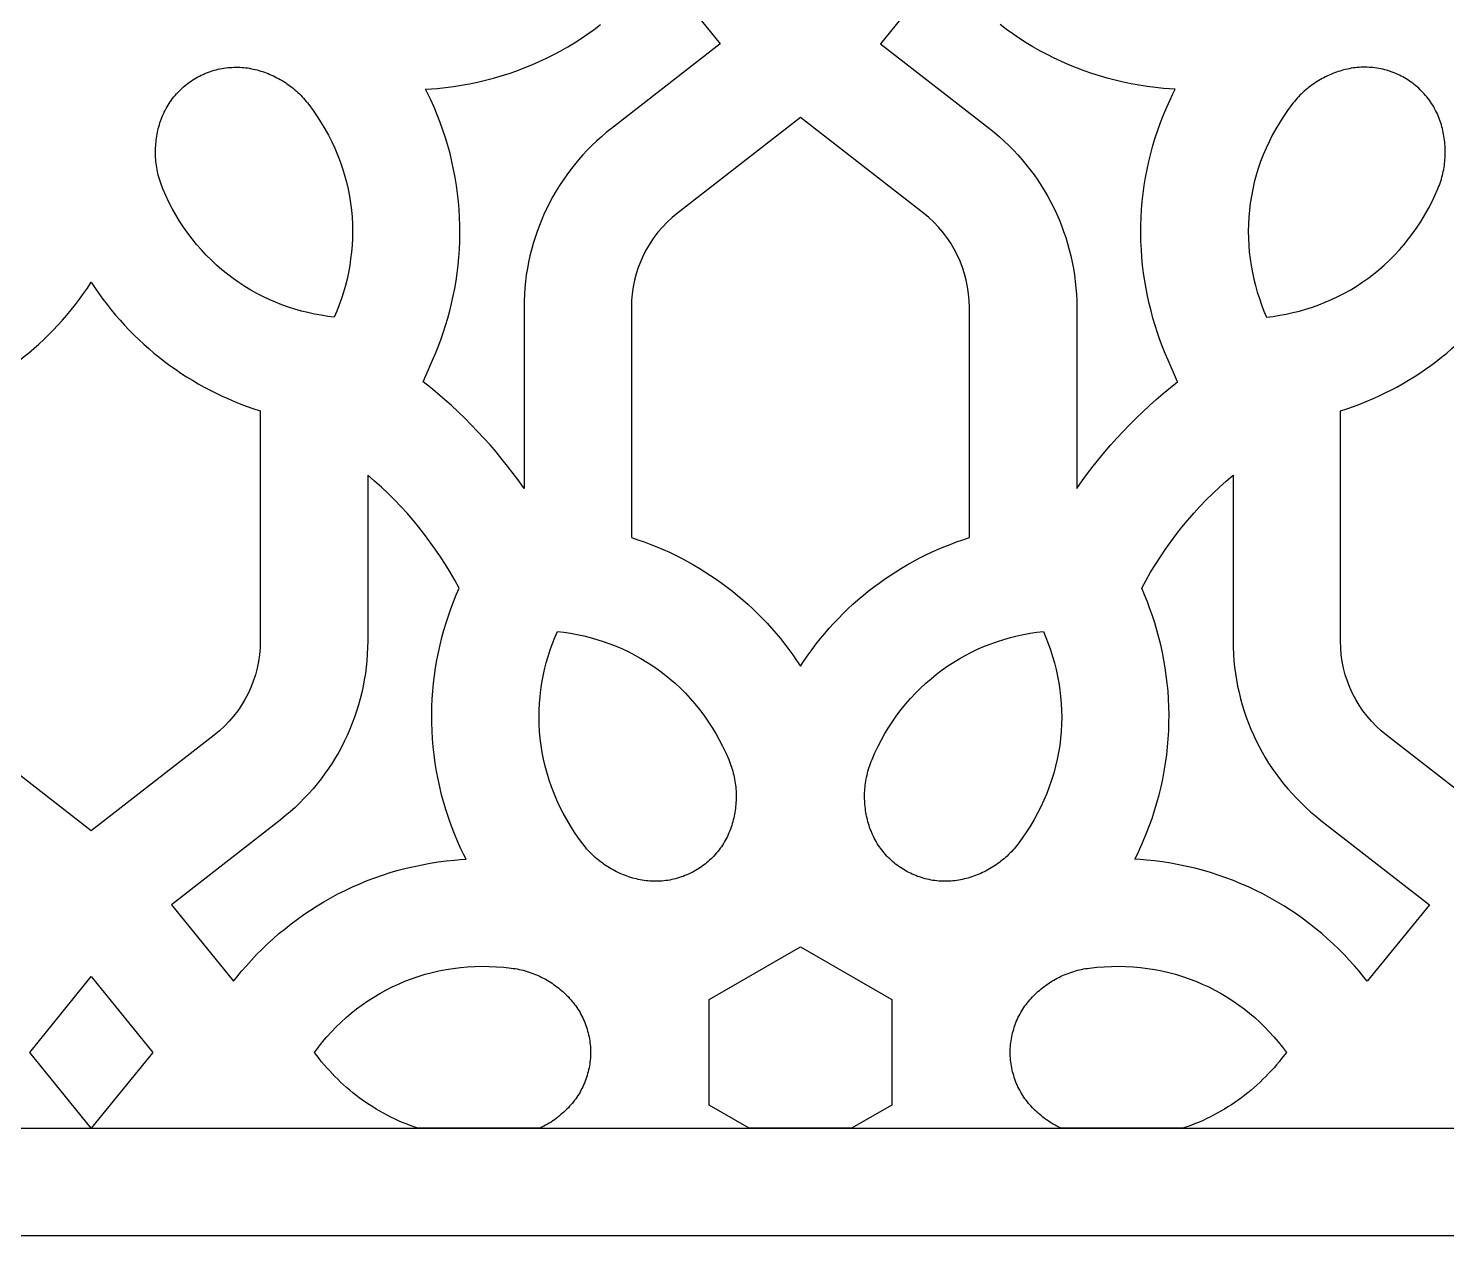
# Model space of a CAD drawing. Extents: x 14322 to 28868, y 1949 to 5319.
# Drawn here: x 17947 to 19731, y 1949 to 3468 of the extents above; entities that cross this region are included whole.
import ezdxf

# ---------------------------------------------------------------- set-up
doc = ezdxf.new("R2010")
doc.units = 0
doc.layers.add('LAYER_01', color=1, linetype='CONTINUOUS')

msp = doc.modelspace()

# ---------------------------------------------------------------- linework, layer by layer
at = {"layer": 'LAYER_01'}
for points in [[(14321.9, 1949.2), (28868, 1949.2), (28868, 5318.8), (14321.9, 5318.8)], [(14457.1, 2084.4), (28732.8, 2084.4), (28732.8, 5183.7), (14457.1, 5183.7)], [(18158, 3405.4), (18160.1, 3406.6), (18162.3, 3407.7), (18164.4, 3408.8), (18166.7, 3409.9), (18168.9, 3410.9), (18171.2, 3411.8), (18173.5, 3412.7), (18175.9, 3413.5), (18178.2, 3414.3), (18180.6, 3415), (18183, 3415.7), (18185.5, 3416.3), (18187.9, 3416.8), (18190.4, 3417.3), (18192.8, 3417.7), (18195.3, 3418), (18197.8, 3418.3), (18200.3, 3418.6), (18202.8, 3418.7), (18205.3, 3418.8), (18207.8, 3418.9), (18210.3, 3418.9), (18212.8, 3418.8), (18215.3, 3418.6), (18217.8, 3418.4), (18220.3, 3418.2), (18222.7, 3417.9), (18225.1, 3417.5), (18227.5, 3417), (18229.9, 3416.5), (18232.3, 3416), (18234.6, 3415.4), (18237, 3414.7), (18239.3, 3414), (18241.6, 3413.3), (18243.9, 3412.5), (18246.2, 3411.7), (18248.5, 3410.8), (18250.7, 3409.9), (18253, 3408.9), (18255.2, 3407.9), (18257.4, 3406.8), (18259.6, 3405.7), (18261.8, 3404.6), (18263.9, 3403.4), (18266.1, 3402.1), (18268.2, 3400.8), (18270.3, 3399.5), (18272.3, 3398.1), (18274.4, 3396.6), (18276.4, 3395.2), (18278.4, 3393.6), (18280.4, 3392.1), (18282.3, 3390.4), (18284.2, 3388.8), (18286.1, 3387.1), (18287.9, 3385.3), (18289.7, 3383.5), (18291.5, 3381.7), (18293.2, 3379.8), (18294.9, 3377.9), (18296.6, 3375.9), (18298.2, 3373.9), (18299.8, 3371.8), (18305.3, 3364.4), (18310.4, 3356.9), (18315.4, 3349.1), (18320.1, 3341.3), (18324.4, 3333.3), (18328.6, 3325.1), (18332.4, 3316.9), (18335.9, 3308.5), (18339.2, 3300.1), (18342.1, 3291.5), (18344.8, 3282.9), (18347.1, 3274.2), (18349.1, 3265.5), (18350.8, 3256.7), (18352.2, 3247.9), (18353.3, 3239.1), (18354.1, 3230.2), (18354.6, 3221.4), (18354.7, 3212.6), (18354.6, 3203.8), (18354.2, 3195.1), (18353.4, 3186.4), (18352.4, 3177.8), (18351.2, 3169.3), (18349.6, 3160.8), (18347.8, 3152.4), (18345.7, 3144.2), (18343.4, 3136), (18340.8, 3127.9), (18338, 3120), (18335, 3112.2), (18331.7, 3104.5), (18323.5, 3105.5), (18315.2, 3106.8), (18306.9, 3108.4), (18298.6, 3110.2), (18290.4, 3112.2), (18282.2, 3114.6), (18274, 3117.2), (18265.9, 3120.1), (18257.9, 3123.2), (18249.9, 3126.7), (18242, 3130.4), (18234.3, 3134.4), (18226.6, 3138.6), (18219.1, 3143.2), (18211.7, 3148), (18204.4, 3153.1), (18197.3, 3158.4), (18190.4, 3164.1), (18183.6, 3169.9), (18177.1, 3176), (18170.7, 3182.4), (18164.6, 3189), (18158.6, 3195.8), (18152.9, 3202.9), (18147.5, 3210.1), (18142.2, 3217.6), (18137.2, 3225.2), (18132.5, 3233), (18128, 3241), (18123.8, 3249.1), (18119.9, 3257.4), (18116.2, 3265.8), (18115.2, 3268.2), (18114.3, 3270.6), (18113.4, 3273.1), (18112.6, 3275.5), (18111.8, 3277.9), (18111.1, 3280.4), (18110.4, 3282.9), (18109.8, 3285.3), (18109.3, 3287.8), (18108.8, 3290.3), (18108.4, 3292.8), (18108, 3295.3), (18107.7, 3297.7), (18107.4, 3300.2), (18107.2, 3302.7), (18107, 3305.2), (18106.9, 3307.7), (18106.8, 3310.2), (18106.8, 3312.6), (18106.8, 3315.1), (18106.9, 3317.6), (18107.1, 3320), (18107.2, 3322.5), (18107.5, 3324.9), (18107.8, 3327.3), (18108.1, 3329.8), (18108.5, 3332.2), (18108.9, 3334.6), (18109.4, 3336.9), (18109.9, 3339.3), (18110.4, 3341.7), (18111, 3344), (18111.7, 3346.3), (18112.4, 3348.7), (18113.1, 3351), (18114, 3353.3), (18114.9, 3355.6), (18115.8, 3357.9), (18116.8, 3360.1), (18117.9, 3362.4), (18119, 3364.6), (18120.2, 3366.8), (18121.4, 3369), (18122.7, 3371.1), (18124, 3373.3), (18125.4, 3375.3), (18126.9, 3377.4), (18128.4, 3379.4), (18129.9, 3381.4), (18131.5, 3383.3), (18133.2, 3385.2), (18134.9, 3387.1), (18136.6, 3388.9), (18138.4, 3390.6), (18140.2, 3392.3), (18142.1, 3394), (18143.9, 3395.6), (18145.9, 3397.2), (18147.8, 3398.7), (18149.8, 3400.1), (18151.8, 3401.5), (18153.9, 3402.9), (18155.9, 3404.2)], [(19678.5, 3405.4), (19676.4, 3406.6), (19674.2, 3407.7), (19672, 3408.8), (19669.8, 3409.9), (19667.6, 3410.9), (19665.3, 3411.8), (19663, 3412.7), (19660.6, 3413.5), (19658.3, 3414.3), (19655.9, 3415), (19653.5, 3415.7), (19651, 3416.3), (19648.6, 3416.8), (19646.1, 3417.3), (19643.6, 3417.7), (19641.2, 3418), (19638.7, 3418.3), (19636.2, 3418.6), (19633.7, 3418.7), (19631.2, 3418.8), (19628.6, 3418.9), (19626.1, 3418.9), (19623.7, 3418.8), (19621.2, 3418.6), (19618.7, 3418.4), (19616.2, 3418.2), (19613.8, 3417.9), (19611.4, 3417.5), (19608.9, 3417), (19606.5, 3416.5), (19604.2, 3416), (19601.8, 3415.4), (19599.5, 3414.7), (19597.2, 3414), (19594.9, 3413.3), (19592.6, 3412.5), (19590.3, 3411.7), (19588, 3410.8), (19585.8, 3409.9), (19583.5, 3408.9), (19581.3, 3407.9), (19579.1, 3406.8), (19576.9, 3405.7), (19574.7, 3404.6), (19572.5, 3403.4), (19570.4, 3402.1), (19568.3, 3400.8), (19566.2, 3399.5), (19564.1, 3398.1), (19562.1, 3396.6), (19560.1, 3395.2), (19558.1, 3393.6), (19556.1, 3392.1), (19554.2, 3390.4), (19552.3, 3388.8), (19550.4, 3387.1), (19548.6, 3385.3), (19546.8, 3383.5), (19545, 3381.7), (19543.3, 3379.8), (19541.6, 3377.9), (19539.9, 3375.9), (19538.3, 3373.9), (19536.7, 3371.8), (19531.2, 3364.4), (19526, 3356.9), (19521.1, 3349.1), (19516.4, 3341.3), (19512, 3333.3), (19507.9, 3325.1), (19504.1, 3316.9), (19500.5, 3308.5), (19497.3, 3300.1), (19494.4, 3291.5), (19491.7, 3282.9), (19489.4, 3274.2), (19487.4, 3265.5), (19485.7, 3256.7), (19484.3, 3247.9), (19483.2, 3239.1), (19482.4, 3230.2), (19481.9, 3221.4), (19481.8, 3212.6), (19481.9, 3203.8), (19482.3, 3195.1), (19483, 3186.4), (19484, 3177.8), (19485.3, 3169.3), (19486.9, 3160.8), (19488.7, 3152.4), (19490.8, 3144.2), (19493.1, 3136), (19495.7, 3127.9), (19498.5, 3120), (19501.5, 3112.2), (19504.8, 3104.5), (19513, 3105.5), (19521.3, 3106.8), (19529.6, 3108.4), (19537.8, 3110.2), (19546.1, 3112.2), (19554.3, 3114.6), (19562.5, 3117.2), (19570.6, 3120.1), (19578.6, 3123.2), (19586.6, 3126.7), (19594.5, 3130.4), (19602.2, 3134.4), (19609.9, 3138.6), (19617.4, 3143.2), (19624.8, 3148), (19632.1, 3153.1), (19639.2, 3158.4), (19646.1, 3164.1), (19652.8, 3169.9), (19659.4, 3176), (19665.8, 3182.4), (19671.9, 3189), (19677.8, 3195.8), (19683.5, 3202.9), (19689, 3210.1), (19694.3, 3217.6), (19699.2, 3225.2), (19704, 3233), (19708.5, 3241), (19712.7, 3249.1), (19716.6, 3257.4), (19720.3, 3265.8), (19721.3, 3268.2), (19722.2, 3270.6), (19723.1, 3273.1), (19723.9, 3275.5), (19724.7, 3277.9), (19725.4, 3280.4), (19726, 3282.9), (19726.6, 3285.3), (19727.2, 3287.8), (19727.7, 3290.3), (19728.1, 3292.8), (19728.5, 3295.3), (19728.8, 3297.7), (19729.1, 3300.2), (19729.3, 3302.7), (19729.5, 3305.2), (19729.6, 3307.7), (19729.7, 3310.2), (19729.7, 3312.6), (19729.6, 3315.1), (19729.6, 3317.6), (19729.4, 3320), (19729.2, 3322.5), (19729, 3324.9), (19728.7, 3327.3), (19728.4, 3329.8), (19728, 3332.2), (19727.6, 3334.6), (19727.1, 3336.9), (19726.6, 3339.3), (19726.1, 3341.7), (19725.5, 3344), (19724.8, 3346.3), (19724.1, 3348.7), (19723.3, 3351), (19722.5, 3353.3), (19721.6, 3355.6), (19720.7, 3357.9), (19719.7, 3360.1), (19718.6, 3362.4), (19717.5, 3364.6), (19716.3, 3366.8), (19715.1, 3369), (19713.8, 3371.1), (19712.4, 3373.3), (19711, 3375.3), (19709.6, 3377.4), (19708.1, 3379.4), (19706.5, 3381.4), (19704.9, 3383.3), (19703.3, 3385.2), (19701.6, 3387.1), (19699.9, 3388.9), (19698.1, 3390.6), (19696.3, 3392.3), (19694.4, 3394), (19692.5, 3395.6), (19690.6, 3397.2), (19688.7, 3398.7), (19686.7, 3400.1), (19684.7, 3401.5), (19682.6, 3402.9), (19680.6, 3404.2)], [(18786.2, 2408.4), (18784.1, 2407.2), (18782, 2406), (18779.8, 2405), (18777.6, 2403.9), (18775.3, 2402.9), (18773, 2402), (18770.7, 2401.1), (18768.4, 2400.3), (18766, 2399.5), (18763.6, 2398.8), (18761.2, 2398.1), (18758.8, 2397.5), (18756.3, 2397), (18753.9, 2396.5), (18751.4, 2396.1), (18748.9, 2395.7), (18746.4, 2395.4), (18743.9, 2395.2), (18741.4, 2395), (18738.9, 2394.9), (18736.4, 2394.9), (18733.9, 2394.9), (18731.4, 2395), (18728.9, 2395.1), (18726.5, 2395.3), (18724, 2395.6), (18721.5, 2395.9), (18719.1, 2396.3), (18716.7, 2396.7), (18714.3, 2397.2), (18711.9, 2397.8), (18709.6, 2398.4), (18707.3, 2399), (18705, 2399.7), (18702.6, 2400.5), (18700.3, 2401.3), (18698.1, 2402.1), (18695.8, 2403), (18693.5, 2403.9), (18691.3, 2404.9), (18689, 2405.9), (18686.8, 2406.9), (18684.6, 2408.1), (18682.5, 2409.2), (18680.3, 2410.4), (18678.2, 2411.7), (18676.1, 2413), (18674, 2414.3), (18671.9, 2415.7), (18669.9, 2417.1), (18667.8, 2418.6), (18665.9, 2420.1), (18663.9, 2421.7), (18662, 2423.3), (18660.1, 2425), (18658.2, 2426.7), (18656.3, 2428.5), (18654.5, 2430.3), (18652.8, 2432.1), (18651, 2434), (18649.3, 2435.9), (18647.7, 2437.9), (18646, 2439.9), (18644.4, 2441.9), (18639, 2449.3), (18633.8, 2456.9), (18628.9, 2464.6), (18624.2, 2472.5), (18619.8, 2480.5), (18615.7, 2488.6), (18611.8, 2496.9), (18608.3, 2505.3), (18605.1, 2513.7), (18602.1, 2522.3), (18599.5, 2530.9), (18597.2, 2539.6), (18595.1, 2548.3), (18593.4, 2557.1), (18592, 2565.9), (18590.9, 2574.7), (18590.2, 2583.5), (18589.7, 2592.4), (18589.5, 2601.2), (18589.6, 2609.9), (18590.1, 2618.7), (18590.8, 2627.3), (18591.8, 2635.9), (18593.1, 2644.5), (18594.6, 2653), (18596.5, 2661.3), (18598.5, 2669.6), (18600.9, 2677.8), (18603.4, 2685.9), (18606.3, 2693.8), (18609.3, 2701.6), (18612.5, 2709.3), (18620.8, 2708.2), (18629.1, 2707), (18637.3, 2705.4), (18645.6, 2703.6), (18653.8, 2701.5), (18662.1, 2699.2), (18670.2, 2696.6), (18678.3, 2693.7), (18686.4, 2690.6), (18694.3, 2687.1), (18702.2, 2683.4), (18710, 2679.4), (18717.7, 2675.1), (18725.2, 2670.6), (18732.6, 2665.8), (18739.8, 2660.7), (18746.9, 2655.3), (18753.9, 2649.7), (18760.6, 2643.9), (18767.2, 2637.7), (18773.5, 2631.4), (18779.7, 2624.8), (18785.6, 2618), (18791.3, 2610.9), (18796.8, 2603.7), (18802, 2596.2), (18807, 2588.6), (18811.7, 2580.8), (18816.2, 2572.8), (18820.4, 2564.7), (18824.4, 2556.4), (18828.1, 2548), (18829.1, 2545.6), (18830, 2543.2), (18830.9, 2540.7), (18831.7, 2538.3), (18832.4, 2535.8), (18833.2, 2533.4), (18833.8, 2530.9), (18834.4, 2528.4), (18834.9, 2526), (18835.4, 2523.5), (18835.9, 2521), (18836.3, 2518.5), (18836.6, 2516), (18836.9, 2513.5), (18837.1, 2511.1), (18837.3, 2508.6), (18837.4, 2506.1), (18837.4, 2503.6), (18837.4, 2501.1), (18837.4, 2498.7), (18837.3, 2496.2), (18837.2, 2493.8), (18837, 2491.3), (18836.8, 2488.9), (18836.5, 2486.4), (18836.1, 2484), (18835.8, 2481.6), (18835.4, 2479.2), (18834.9, 2476.8), (18834.4, 2474.5), (18833.8, 2472.1), (18833.2, 2469.8), (18832.6, 2467.4), (18831.9, 2465.1), (18831.1, 2462.8), (18830.3, 2460.5), (18829.4, 2458.2), (18828.4, 2455.9), (18827.4, 2453.6), (18826.4, 2451.4), (18825.3, 2449.2), (18824.1, 2447), (18822.8, 2444.8), (18821.6, 2442.6), (18820.2, 2440.5), (18818.8, 2438.4), (18817.4, 2436.4), (18815.9, 2434.4), (18814.3, 2432.4), (18812.7, 2430.5), (18811.1, 2428.6), (18809.4, 2426.7), (18807.6, 2424.9), (18805.9, 2423.2), (18804, 2421.4), (18802.2, 2419.8), (18800.3, 2418.2), (18798.4, 2416.6), (18796.4, 2415.1), (18794.4, 2413.6), (18792.4, 2412.2), (18790.4, 2410.9), (18788.3, 2409.6)], [(19050.2, 2408.4), (19048.2, 2409.6), (19046.1, 2410.9), (19044.1, 2412.2), (19042, 2413.6), (19040.1, 2415.1), (19038.1, 2416.6), (19036.2, 2418.2), (19034.3, 2419.8), (19032.4, 2421.4), (19030.6, 2423.2), (19028.8, 2424.9), (19027.1, 2426.7), (19025.4, 2428.6), (19023.8, 2430.5), (19022.2, 2432.4), (19020.6, 2434.4), (19019.1, 2436.4), (19017.7, 2438.4), (19016.3, 2440.5), (19014.9, 2442.6), (19013.6, 2444.8), (19012.4, 2447), (19011.2, 2449.2), (19010.1, 2451.4), (19009, 2453.6), (19008, 2455.9), (19007.1, 2458.2), (19006.2, 2460.5), (19005.4, 2462.8), (19004.6, 2465.1), (19003.9, 2467.4), (19003.3, 2469.8), (19002.7, 2472.1), (19002.1, 2474.5), (19001.6, 2476.8), (19001.1, 2479.2), (19000.7, 2481.6), (19000.3, 2484), (19000, 2486.4), (18999.7, 2488.9), (18999.5, 2491.3), (18999.3, 2493.8), (18999.2, 2496.2), (18999.1, 2498.7), (18999, 2501.1), (18999, 2503.6), (18999.1, 2506.1), (18999.2, 2508.6), (18999.4, 2511.1), (18999.6, 2513.5), (18999.9, 2516), (19000.2, 2518.5), (19000.6, 2521), (19001, 2523.5), (19001.5, 2526), (19002.1, 2528.4), (19002.7, 2530.9), (19003.3, 2533.4), (19004, 2535.8), (19004.8, 2538.3), (19005.6, 2540.7), (19006.5, 2543.2), (19007.4, 2545.6), (19008.4, 2548), (19012.1, 2556.4), (19016, 2564.7), (19020.3, 2572.8), (19024.7, 2580.8), (19029.5, 2588.6), (19034.5, 2596.2), (19039.7, 2603.7), (19045.2, 2610.9), (19050.9, 2618), (19056.8, 2624.8), (19063, 2631.4), (19069.3, 2637.7), (19075.9, 2643.9), (19082.6, 2649.7), (19089.5, 2655.3), (19096.6, 2660.7), (19103.9, 2665.8), (19111.3, 2670.6), (19118.8, 2675.1), (19126.5, 2679.4), (19134.3, 2683.4), (19142.1, 2687.1), (19150.1, 2690.6), (19158.1, 2693.7), (19166.3, 2696.6), (19174.4, 2699.2), (19182.6, 2701.5), (19190.9, 2703.6), (19199.1, 2705.4), (19207.4, 2707), (19215.7, 2708.2), (19224, 2709.3), (19227.2, 2701.6), (19230.2, 2693.8), (19233, 2685.9), (19235.6, 2677.8), (19237.9, 2669.6), (19240, 2661.3), (19241.8, 2653), (19243.4, 2644.5), (19244.7, 2635.9), (19245.7, 2627.3), (19246.4, 2618.7), (19246.8, 2609.9), (19247, 2601.2), (19246.8, 2592.4), (19246.3, 2583.5), (19245.5, 2574.7), (19244.5, 2565.9), (19243.1, 2557.1), (19241.4, 2548.3), (19239.3, 2539.6), (19237, 2530.9), (19234.4, 2522.3), (19231.4, 2513.7), (19228.2, 2505.3), (19224.6, 2496.9), (19220.8, 2488.6), (19216.7, 2480.5), (19212.3, 2472.5), (19207.6, 2464.6), (19202.7, 2456.9), (19197.5, 2449.3), (19192.1, 2441.9), (19190.5, 2439.9), (19188.8, 2437.9), (19187.2, 2435.9), (19185.5, 2434), (19183.7, 2432.1), (19181.9, 2430.3), (19180.1, 2428.5), (19178.3, 2426.7), (19176.4, 2425), (19174.5, 2423.3), (19172.6, 2421.7), (19170.6, 2420.1), (19168.6, 2418.6), (19166.6, 2417.1), (19164.6, 2415.7), (19162.5, 2414.3), (19160.4, 2413), (19158.3, 2411.7), (19156.2, 2410.4), (19154, 2409.2), (19151.8, 2408.1), (19149.6, 2406.9), (19147.4, 2405.9), (19145.2, 2404.9), (19143, 2403.9), (19140.7, 2403), (19138.4, 2402.1), (19136.1, 2401.3), (19133.8, 2400.5), (19131.5, 2399.7), (19129.2, 2399), (19126.9, 2398.4), (19124.5, 2397.8), (19122.2, 2397.2), (19119.8, 2396.7), (19117.4, 2396.3), (19114.9, 2395.9), (19112.5, 2395.6), (19110, 2395.3), (19107.5, 2395.1), (19105.1, 2395), (19102.6, 2394.9), (19100.1, 2394.9), (19097.6, 2394.9), (19095.1, 2395), (19092.6, 2395.2), (19090.1, 2395.4), (19087.6, 2395.7), (19085.1, 2396.1), (19082.6, 2396.5), (19080.1, 2397), (19077.7, 2397.5), (19075.3, 2398.1), (19072.8, 2398.8), (19070.5, 2399.5), (19068.1, 2400.3), (19065.7, 2401.1), (19063.4, 2402), (19061.2, 2402.9), (19058.9, 2403.9), (19056.7, 2405), (19054.5, 2406), (19052.3, 2407.2)], [(18853.8, 2084.4), (18803.4, 2113.4), (18803.4, 2246.1), (18918.2, 2312.4), (19033.1, 2246.1), (19033.1, 2113.4), (18982.7, 2084.4)], [(18437.1, 2084.4), (18432, 2086), (18427.1, 2087.8), (18422.1, 2089.7), (18417.3, 2091.7), (18412.4, 2093.8), (18407.7, 2096), (18402.9, 2098.3), (18398.3, 2100.6), (18393.7, 2103.1), (18389.1, 2105.7), (18384.7, 2108.3), (18380.2, 2111), (18375.9, 2113.8), (18371.6, 2116.7), (18367.4, 2119.6), (18363.2, 2122.7), (18359.1, 2125.8), (18355.1, 2129), (18351.2, 2132.2), (18347.3, 2135.5), (18343.5, 2138.9), (18339.8, 2142.3), (18336.2, 2145.8), (18332.6, 2149.4), (18329.1, 2153), (18325.7, 2156.7), (18322.3, 2160.4), (18319.1, 2164.2), (18315.9, 2168), (18312.8, 2171.9), (18306.8, 2179.7), (18311.8, 2186.4), (18317.1, 2192.9), (18322.5, 2199.3), (18328.2, 2205.6), (18334.2, 2211.7), (18340.3, 2217.6), (18346.6, 2223.4), (18353.2, 2229), (18359.9, 2234.4), (18366.9, 2239.5), (18374.1, 2244.5), (18381.4, 2249.2), (18388.9, 2253.7), (18396.6, 2258), (18404.5, 2262), (18412.5, 2265.7), (18420.7, 2269.2), (18429, 2272.4), (18437.5, 2275.3), (18446.1, 2277.9), (18454.8, 2280.2), (18463.5, 2282.3), (18472.4, 2284), (18481.4, 2285.4), (18490.4, 2286.5), (18499.5, 2287.3), (18508.6, 2287.8), (18517.7, 2288), (18526.8, 2287.9), (18536, 2287.5), (18545.1, 2286.8), (18554.3, 2285.8), (18556.8, 2285.4), (18559.4, 2285), (18561.9, 2284.6), (18564.5, 2284.1), (18567, 2283.5), (18569.5, 2282.9), (18571.9, 2282.2), (18574.4, 2281.5), (18576.8, 2280.7), (18579.2, 2279.9), (18581.5, 2279), (18583.9, 2278.1), (18586.2, 2277.2), (18588.5, 2276.2), (18590.7, 2275.1), (18593, 2274), (18595.2, 2272.9), (18597.4, 2271.7), (18599.5, 2270.5), (18601.6, 2269.2), (18603.7, 2267.9), (18605.8, 2266.6), (18607.8, 2265.2), (18609.8, 2263.7), (18611.8, 2262.3), (18613.7, 2260.8), (18615.6, 2259.3), (18617.5, 2257.7), (18619.3, 2256.1), (18621.1, 2254.5), (18622.8, 2252.8), (18624.6, 2251.1), (18626.3, 2249.4), (18627.9, 2247.6), (18629.6, 2245.8), (18631.1, 2243.9), (18632.7, 2242), (18634.2, 2240.1), (18635.7, 2238.1), (18637.1, 2236), (18638.4, 2233.9), (18639.8, 2231.8), (18641, 2229.7), (18642.2, 2227.5), (18643.4, 2225.2), (18644.5, 2223), (18645.5, 2220.7), (18646.5, 2218.4), (18647.5, 2216.1), (18648.4, 2213.7), (18649.2, 2211.3), (18649.9, 2209), (18650.6, 2206.5), (18651.3, 2204.1), (18651.8, 2201.7), (18652.3, 2199.3), (18652.8, 2196.8), (18653.2, 2194.4), (18653.5, 2191.9), (18653.8, 2189.5), (18654, 2187), (18654.1, 2184.6), (18654.2, 2182.2), (18654.3, 2179.7), (18654.2, 2177.3), (18654.1, 2174.9), (18654, 2172.5), (18653.8, 2170), (18653.5, 2167.6), (18653.2, 2165.1), (18652.8, 2162.7), (18652.3, 2160.2), (18651.8, 2157.8), (18651.3, 2155.4), (18650.6, 2153), (18649.9, 2150.5), (18649.2, 2148.2), (18648.4, 2145.8), (18647.5, 2143.4), (18646.5, 2141.1), (18645.5, 2138.8), (18644.5, 2136.5), (18643.4, 2134.3), (18642.2, 2132), (18641, 2129.8), (18639.8, 2127.7), (18638.4, 2125.6), (18637.1, 2123.5), (18635.7, 2121.4), (18634.2, 2119.4), (18632.7, 2117.5), (18631.1, 2115.6), (18629.6, 2113.7), (18627.9, 2111.9), (18626.3, 2110.1), (18624.6, 2108.4), (18622.7, 2106.6), (18620.9, 2104.8), (18618.9, 2103.1), (18617, 2101.4), (18615, 2099.7), (18613, 2098.1), (18610.9, 2096.6), (18608.8, 2095), (18606.6, 2093.5), (18604.5, 2092.1), (18602.3, 2090.7), (18600, 2089.3), (18597.7, 2088), (18595.4, 2086.7), (18593.1, 2085.5), (18590.7, 2084.4)], [(19245.8, 2084.4), (19243.4, 2085.5), (19241.1, 2086.7), (19238.8, 2088), (19236.5, 2089.3), (19234.2, 2090.7), (19232, 2092.1), (19229.8, 2093.5), (19227.7, 2095), (19225.6, 2096.6), (19223.5, 2098.1), (19221.5, 2099.7), (19219.5, 2101.4), (19217.5, 2103.1), (19215.6, 2104.8), (19213.7, 2106.6), (19211.9, 2108.4), (19210.2, 2110.1), (19208.5, 2111.9), (19206.9, 2113.7), (19205.3, 2115.6), (19203.8, 2117.5), (19202.3, 2119.4), (19200.8, 2121.4), (19199.4, 2123.5), (19198, 2125.6), (19196.7, 2127.7), (19195.5, 2129.8), (19194.3, 2132), (19193.1, 2134.3), (19192, 2136.5), (19190.9, 2138.8), (19189.9, 2141.1), (19189, 2143.4), (19188.1, 2145.8), (19187.3, 2148.2), (19186.6, 2150.5), (19185.9, 2153), (19185.2, 2155.4), (19184.6, 2157.8), (19184.1, 2160.2), (19183.7, 2162.7), (19183.3, 2165.1), (19183, 2167.6), (19182.7, 2170), (19182.5, 2172.5), (19182.3, 2174.9), (19182.3, 2177.3), (19182.2, 2179.7), (19182.3, 2182.2), (19182.3, 2184.6), (19182.5, 2187), (19182.7, 2189.5), (19183, 2191.9), (19183.3, 2194.4), (19183.7, 2196.8), (19184.1, 2199.3), (19184.6, 2201.7), (19185.2, 2204.1), (19185.9, 2206.5), (19186.6, 2209), (19187.3, 2211.3), (19188.1, 2213.7), (19189, 2216.1), (19189.9, 2218.4), (19190.9, 2220.7), (19192, 2223), (19193.1, 2225.2), (19194.3, 2227.5), (19195.5, 2229.7), (19196.7, 2231.8), (19198, 2233.9), (19199.4, 2236), (19200.8, 2238.1), (19202.3, 2240.1), (19203.8, 2242), (19205.3, 2243.9), (19206.9, 2245.8), (19208.5, 2247.6), (19210.2, 2249.4), (19211.9, 2251.1), (19213.6, 2252.8), (19215.4, 2254.5), (19217.2, 2256.1), (19219, 2257.7), (19220.9, 2259.3), (19222.8, 2260.8), (19224.7, 2262.3), (19226.7, 2263.7), (19228.7, 2265.2), (19230.7, 2266.6), (19232.8, 2267.9), (19234.8, 2269.2), (19237, 2270.5), (19239.1, 2271.7), (19241.3, 2272.9), (19243.5, 2274), (19245.7, 2275.1), (19248, 2276.2), (19250.3, 2277.2), (19252.6, 2278.1), (19255, 2279), (19257.3, 2279.9), (19259.7, 2280.7), (19262.1, 2281.5), (19264.6, 2282.2), (19267, 2282.9), (19269.5, 2283.5), (19272, 2284.1), (19274.5, 2284.6), (19277.1, 2285), (19279.6, 2285.4), (19282.2, 2285.8), (19291.3, 2286.8), (19300.5, 2287.5), (19309.6, 2287.9), (19318.8, 2288), (19327.9, 2287.8), (19337, 2287.3), (19346.1, 2286.5), (19355.1, 2285.4), (19364.1, 2284), (19372.9, 2282.3), (19381.7, 2280.2), (19390.4, 2277.9), (19399, 2275.3), (19407.4, 2272.4), (19415.8, 2269.2), (19423.9, 2265.7), (19432, 2262), (19439.8, 2258), (19447.6, 2253.7), (19455.1, 2249.2), (19462.4, 2244.5), (19469.6, 2239.5), (19476.5, 2234.4), (19483.3, 2229), (19489.9, 2223.4), (19496.2, 2217.6), (19502.3, 2211.7), (19508.2, 2205.6), (19513.9, 2199.3), (19519.4, 2192.9), (19524.7, 2186.4), (19529.7, 2179.7), (19523.7, 2171.9), (19520.6, 2168), (19517.4, 2164.2), (19514.2, 2160.4), (19510.8, 2156.7), (19507.4, 2153), (19503.9, 2149.4), (19500.3, 2145.8), (19496.7, 2142.3), (19493, 2138.9), (19489.2, 2135.5), (19485.3, 2132.2), (19481.4, 2129), (19477.3, 2125.8), (19473.3, 2122.7), (19469.1, 2119.6), (19464.9, 2116.7), (19460.6, 2113.8), (19456.2, 2111), (19451.8, 2108.3), (19447.3, 2105.7), (19442.8, 2103.1), (19438.2, 2100.6), (19433.5, 2098.3), (19428.8, 2096), (19424, 2093.8), (19419.2, 2091.7), (19414.3, 2089.7), (19409.4, 2087.8), (19404.4, 2086), (19399.4, 2084.4)], [(18026, 2084.4), (17948.6, 2179.7), (18026, 2275.1), (18103.4, 2179.7)]]:
    msp.add_lwpolyline(points, close=True, dxfattribs=at)
for points in [[(18739.3, 3544.6), (18817.5, 3448.3), (18680.5, 3341.8, 0.231422), (18570.5, 3116.8), (18570.5, 2889, 0.076243), (18443.6, 3023), (18455.5, 3050.2), (18459.1, 3058.7), (18462.5, 3067.3), (18465.8, 3076), (18468.9, 3084.9), (18471.8, 3093.9), (18474.5, 3103), (18477.1, 3112.3), (18479.4, 3121.6), (18481.5, 3131.1), (18483.3, 3140.6), (18485, 3150.2), (18486.4, 3159.9), (18487.6, 3169.7), (18488.5, 3179.6), (18489.2, 3189.5), (18489.7, 3199.5), (18489.9, 3209.5), (18489.8, 3219.6), (18489.5, 3229.7), (18488.9, 3239.8), (18488.1, 3249.9), (18486.9, 3260), (18485.6, 3270.1), (18483.9, 3280.2), (18482, 3290.3), (18479.8, 3300.3), (18477.4, 3310.3), (18474.7, 3320.2), (18471.7, 3330), (18468.5, 3339.8), (18465, 3349.5), (18461.3, 3359.1), (18457.3, 3368.5), (18453.1, 3377.9), (18449.9, 3384.6), (18446.7, 3391.2), (18454, 3391.6), (18461.3, 3392.2), (18471.6, 3393.2), (18481.8, 3394.5), (18491.9, 3396.1), (18502.1, 3397.9), (18512.1, 3400), (18522.1, 3402.4), (18532.1, 3405), (18541.9, 3407.9), (18551.7, 3411), (18561.4, 3414.4), (18570.9, 3418), (18580.4, 3421.8), (18589.7, 3425.9), (18598.9, 3430.3), (18607.9, 3434.8), (18616.8, 3439.6), (18625.5, 3444.5), (18634.1, 3449.7), (18642.6, 3455.1), (18650.8, 3460.7), (18658.9, 3466.4), (18666.8, 3472.4)], [(19097.2, 3544.6), (19019, 3448.3), (19156, 3341.8, -0.231422), (19266, 3116.8), (19266, 2889, -0.076243), (19392.9, 3023), (19381, 3050.2), (19377.4, 3058.7), (19373.9, 3067.3), (19370.7, 3076), (19367.6, 3084.9), (19364.7, 3093.9), (19361.9, 3103), (19359.4, 3112.3), (19357.1, 3121.6), (19355, 3131.1), (19353.2, 3140.6), (19351.5, 3150.2), (19350.1, 3159.9), (19348.9, 3169.7), (19348, 3179.6), (19347.3, 3189.5), (19346.8, 3199.5), (19346.6, 3209.5), (19346.7, 3219.6), (19347, 3229.7), (19347.6, 3239.8), (19348.4, 3249.9), (19349.5, 3260), (19350.9, 3270.1), (19352.6, 3280.2), (19354.5, 3290.3), (19356.7, 3300.3), (19359.1, 3310.3), (19361.8, 3320.2), (19364.8, 3330), (19368, 3339.8), (19371.5, 3349.5), (19375.2, 3359.1), (19379.2, 3368.5), (19383.4, 3377.9), (19386.5, 3384.6), (19389.8, 3391.2), (19382.5, 3391.6), (19375.1, 3392.2), (19364.9, 3393.2), (19354.7, 3394.5), (19344.5, 3396.1), (19334.4, 3397.9), (19324.3, 3400), (19314.3, 3402.4), (19304.4, 3405), (19294.5, 3407.9), (19284.8, 3411), (19275.1, 3414.4), (19265.6, 3418), (19256.1, 3421.8), (19246.8, 3425.9), (19237.6, 3430.3), (19228.6, 3434.8), (19219.7, 3439.6), (19210.9, 3444.5), (19202.3, 3449.7), (19193.9, 3455.1), (19185.7, 3460.7), (19177.6, 3466.4), (19169.7, 3472.4)]]:
    msp.add_lwpolyline(points, format="xyb", dxfattribs=at)
for points in [[(19130.9, 2827.2), (19130.9, 3116.8, 0.231422), (19073, 3235.2), (18918.2, 3355.5), (18763.5, 3235.2, 0.231422), (18705.6, 3116.8), (18705.6, 2827.2, -0.175132), (18918.2, 2665.5, -0.175132)], [(18238.6, 2986.6), (18238.6, 2697, -0.231422), (18180.7, 2578.6), (18026, 2458.2), (18026, 2458.2), (18026, 2458.2), (17871.3, 2578.6, -0.231422), (17813.4, 2697), (17813.4, 2986.6, 0.175132), (18026, 3148.3, 0.175132)], [(20023.1, 2986.6), (20023.1, 2697, -0.231422), (19965.2, 2578.6), (19810.5, 2458.2), (19810.5, 2458.2), (19810.5, 2458.2), (19655.7, 2578.6, -0.231422), (19597.8, 2697), (19597.8, 2986.6, 0.175132), (19810.5, 3148.3, 0.175132)], [(18488.8, 2763.6, 0.097387), (18373.8, 2905.7), (18373.8, 2697, -0.231422), (18263.7, 2471.9), (18126.8, 2365.4), (18205, 2269.1), (18209.1, 2274.4), (18215.1, 2281.7), (18221.2, 2288.7), (18227.6, 2295.8), (18234.1, 2302.7), (18240.9, 2309.5), (18247.8, 2316.1), (18254.9, 2322.7), (18262.2, 2329.1), (18269.8, 2335.3), (18277.5, 2341.4), (18285.4, 2347.4), (18293.4, 2353.1), (18301.7, 2358.7), (18310.1, 2364), (18318.7, 2369.2), (18327.4, 2374.2), (18336.3, 2379), (18345.4, 2383.5), (18354.6, 2387.8), (18363.9, 2391.9), (18373.3, 2395.8), (18382.9, 2399.4), (18392.5, 2402.8), (18402.3, 2405.9), (18412.2, 2408.8), (18422.1, 2411.4), (18432.1, 2413.7), (18442.2, 2415.8), (18452.3, 2417.7), (18462.5, 2419.2), (18472.7, 2420.5), (18482.9, 2421.6), (18490.2, 2422.2), (18497.6, 2422.6), (18494.3, 2429.2), (18491.1, 2435.8), (18486.9, 2445.2), (18483, 2454.7), (18479.2, 2464.3), (18475.8, 2474), (18472.5, 2483.8), (18469.6, 2493.6), (18466.9, 2503.5), (18464.4, 2513.5), (18462.3, 2523.5), (18460.3, 2533.6), (18458.7, 2543.6), (18457.3, 2553.8), (18456.2, 2563.9), (18455.3, 2574), (18454.8, 2584.1), (18454.4, 2594.2), (18454.4, 2604.2), (18454.6, 2614.3), (18455, 2624.2), (18455.7, 2634.2), (18456.7, 2644), (18457.8, 2653.8), (18459.3, 2663.5), (18460.9, 2673.2), (18462.8, 2682.7), (18464.9, 2692.2), (18467.2, 2701.5), (18469.7, 2710.8), (18472.4, 2719.9), (18475.3, 2728.9), (18478.4, 2737.7), (18481.7, 2746.5), (18485.1, 2755.1)], [(19462.7, 2697, 0.231422), (19572.8, 2471.9), (19709.7, 2365.4), (19631.5, 2269.1), (19627.3, 2274.4), (19621.4, 2281.7), (19615.3, 2288.7), (19608.9, 2295.8), (19602.4, 2302.7), (19595.6, 2309.5), (19588.7, 2316.1), (19581.5, 2322.7), (19574.2, 2329.1), (19566.7, 2335.3), (19559, 2341.4), (19551.1, 2347.4), (19543.1, 2353.1), (19534.8, 2358.7), (19526.4, 2364), (19517.8, 2369.2), (19509.1, 2374.2), (19500.1, 2379), (19491.1, 2383.5), (19481.9, 2387.8), (19472.6, 2391.9), (19463.2, 2395.8), (19453.6, 2399.4), (19443.9, 2402.8), (19434.2, 2405.9), (19424.3, 2408.8), (19414.4, 2411.4), (19404.4, 2413.7), (19394.3, 2415.8), (19384.2, 2417.7), (19374, 2419.2), (19363.8, 2420.5), (19353.6, 2421.6), (19346.2, 2422.2), (19338.9, 2422.6), (19342.2, 2429.2), (19345.3, 2435.8), (19349.5, 2445.2), (19353.5, 2454.7), (19357.2, 2464.3), (19360.7, 2474), (19363.9, 2483.8), (19366.9, 2493.6), (19369.6, 2503.5), (19372.1, 2513.5), (19374.2, 2523.5), (19376.1, 2533.6), (19377.8, 2543.6), (19379.2, 2553.8), (19380.3, 2563.9), (19381.1, 2574), (19381.7, 2584.1), (19382, 2594.2), (19382.1, 2604.2), (19381.9, 2614.3), (19381.5, 2624.2), (19380.8, 2634.2), (19379.8, 2644), (19378.6, 2653.8), (19377.2, 2663.5), (19375.6, 2673.2), (19373.7, 2682.7), (19371.6, 2692.2), (19369.3, 2701.5), (19366.8, 2710.8), (19364.1, 2719.9), (19361.1, 2728.9), (19358.1, 2737.7), (19354.8, 2746.5), (19351.3, 2755.1), (19347.7, 2763.6, -0.097387), (19462.7, 2905.7)]]:
    msp.add_lwpolyline(points, format="xyb", close=True, dxfattribs=at)

doc.saveas('drawing.dxf')
